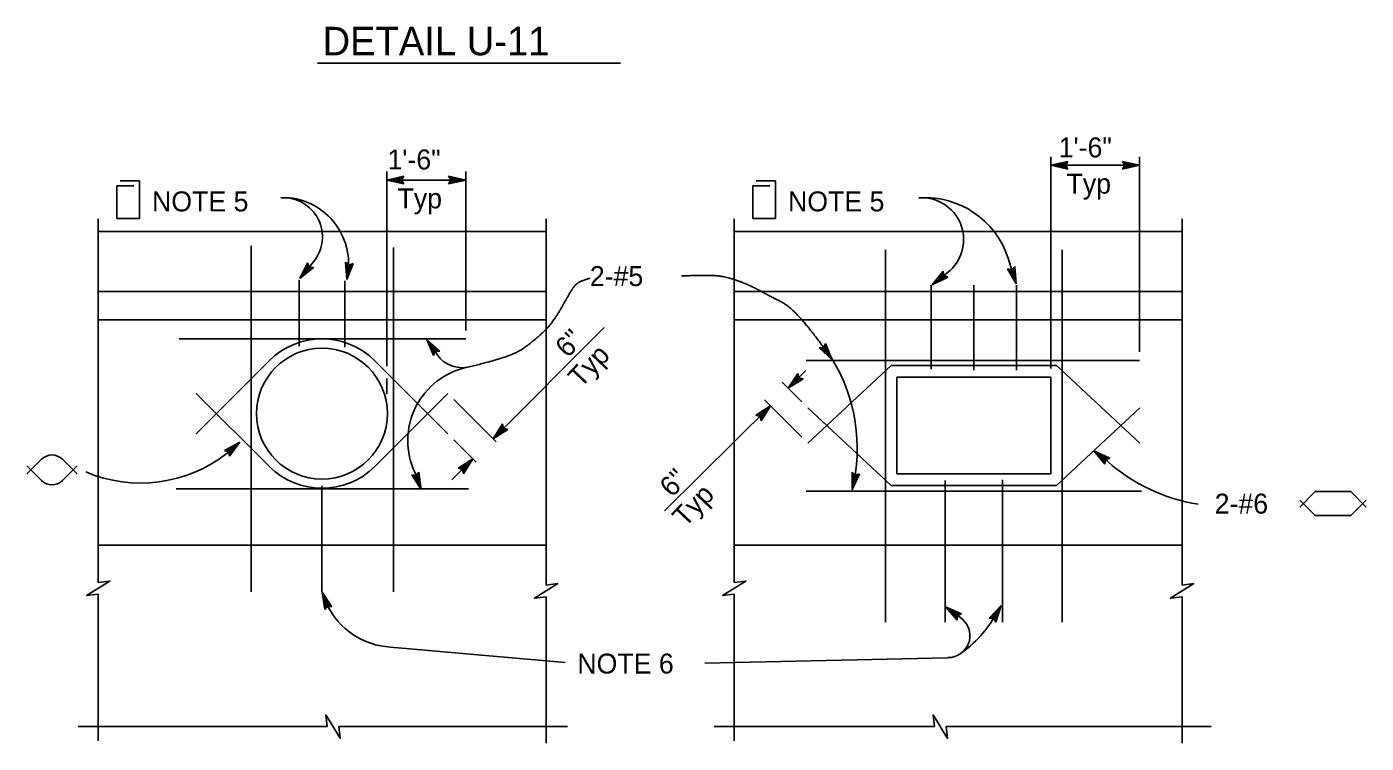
# Model space of a CAD drawing. Extents: x -894 to 866, y -476 to 714.
# Drawn here: x -654.2 to -184.6, y 173.5 to 424.7 of the extents above; entities that cross this region are included whole.
import ezdxf

# ---------------------------------------------------------------- set-up
doc = ezdxf.new("R2010")
doc.units = 0
for name, color, linetype in [('56 Stage 3 Anno', 7, 'Continuous'), ('57 Undefined', 7, 'Continuous'), ('60 Nongeo Data', 7, 'Continuous')]:
    doc.layers.add(name, color=color, linetype=linetype)

msp = doc.modelspace()

# ---------------------------------------------------------------- linework, layer by layer
at = {"layer": '56 Stage 3 Anno'}
for p, q in [((-295.15, 304.93), (-295.15, 379.17)), ((-295.15, 376.17), (-289.15, 377.5)), ((-295.15, 376.17), (-267.49, 376.17)), ((-289.15, 374.83), (-295.15, 376.17)), ((-295.15, 376.17), (-295.15, 376.17)), ((-289.37, 375.19), (-293.77, 376.17)), ((-293.76, 376.17), (-289.39, 377.14)), ((-292.39, 376.17), (-289.56, 376.8)), ((-289.6, 375.55), (-292.39, 376.17)), ((-291.01, 376.17), (-289.8, 376.44)), ((-289.78, 375.89), (-291.01, 376.17)), ((-289.15, 377.5), (-289.95, 376.17)), ((-289.95, 376.17), (-289.15, 374.83)), ((-289.15, 377.5), (-289.15, 377.5)), ((-269.21, 376.17), (-270.01, 377.51)), ((-270.01, 377.51), (-270.01, 377.51)), ((-270.01, 377.51), (-264.01, 376.17)), ((-264.01, 376.17), (-270.01, 374.84)), ((-270.01, 374.84), (-269.21, 376.17)), ((-269.79, 377.16), (-265.39, 376.17)), ((-265.4, 376.17), (-269.77, 375.2)), ((-266.77, 376.17), (-269.6, 375.55)), ((-269.56, 376.8), (-266.77, 376.17)), ((-269.38, 376.45), (-268.15, 376.17)), ((-268.15, 376.17), (-269.36, 375.91)), ((-264.01, 310.78), (-264.01, 379.17)), ((-264.01, 376.17), (-264.01, 376.17)), ((-527.99, 305.74), (-527.99, 374)), ((-527.99, 371), (-521.99, 372.33)), ((-526.6, 371.01), (-522.22, 371.97)), ((-525.23, 371), (-522.4, 371.63)), ((-523.84, 371), (-522.64, 371.27)), ((-521.99, 372.33), (-522.79, 371)), ((-521.99, 372.33), (-521.99, 372.33)), ((-505.53, 371), (-506.33, 372.34)), ((-506.33, 372.34), (-506.33, 372.34)), ((-506.33, 372.34), (-500.33, 371)), ((-506.11, 371.99), (-501.71, 371)), ((-505.88, 371.63), (-503.09, 371.01)), ((-505.7, 371.28), (-504.47, 371.01)), ((-500.33, 318.27), (-500.33, 374)), ((-289.15, 374.83), (-289.15, 374.83)), ((-270.01, 374.84), (-270.01, 374.84)), ((-527.99, 371), (-500.33, 371)), ((-521.99, 369.66), (-527.99, 371)), ((-527.99, 371), (-527.99, 371)), ((-522.2, 370.02), (-526.61, 371)), ((-522.44, 370.38), (-525.23, 371)), ((-522.61, 370.73), (-523.84, 371)), ((-522.79, 371), (-521.99, 369.66)), ((-521.99, 369.66), (-521.99, 369.66)), ((-500.33, 371), (-506.33, 369.67)), ((-506.33, 369.67), (-505.53, 371)), ((-506.33, 369.67), (-506.33, 369.67)), ((-501.72, 371), (-506.1, 370.03)), ((-503.09, 371.01), (-505.92, 370.38)), ((-504.47, 371.01), (-505.68, 370.74)), ((-500.33, 371), (-500.33, 371)), ((-564.01, 364.81), (-565.16, 364.81)), ((-341.01, 364.81), (-341.44, 364.81)), ((-310.25, 343.9), (-307.3, 334.55)), ((-558.49, 336.48), (-555.75, 341.98)), ((-554.29, 341.67), (-558.49, 336.48)), ((-553.68, 340.3), (-558.49, 336.48)), ((-557.62, 337.57), (-555.62, 341.57)), ((-554.09, 340.36), (-557.62, 337.55)), ((-556.75, 338.63), (-555.46, 341.22)), ((-554.52, 340.4), (-556.75, 338.63)), ((-555.88, 339.7), (-555.33, 340.81)), ((-554.9, 340.49), (-555.88, 339.7)), ((-555.75, 341.98), (-555.75, 341.98)), ((-555.75, 341.98), (-555.22, 340.53)), ((-555.22, 340.53), (-553.68, 340.3)), ((-553.68, 340.3), (-553.68, 340.3)), ((-542.04, 336.07), (-542.42, 342.2)), ((-542.42, 342.2), (-542.42, 342.2)), ((-542.42, 342.2), (-541.23, 341.21)), ((-541.83, 337.45), (-542.1, 341.92)), ((-539.78, 341.79), (-542.04, 336.07)), ((-540.17, 341.63), (-541.82, 337.43)), ((-541.61, 338.8), (-541.79, 341.69)), ((-540.56, 341.46), (-541.61, 338.8)), ((-541.39, 340.16), (-541.47, 341.4)), ((-540.93, 341.34), (-541.39, 340.16)), ((-541.23, 341.21), (-539.78, 341.79)), ((-539.78, 341.79), (-539.78, 341.79)), ((-330.43, 339.3), (-336.73, 334.24)), ((-336.73, 334.24), (-332.89, 339.04)), ((-335.65, 335.11), (-332.85, 338.61)), ((-334.57, 335.97), (-332.77, 338.23)), ((-332.89, 339.04), (-332.89, 339.04)), ((-332.89, 339.04), (-332.68, 337.5)), ((-307.3, 334.55), (-310.37, 339.87)), ((-310.37, 339.87), (-310.37, 339.87)), ((-310.37, 339.87), (-308.86, 339.51)), ((-307.72, 335.88), (-309.96, 339.76)), ((-308.13, 337.19), (-309.58, 339.69)), ((-308.54, 338.5), (-309.16, 339.58)), ((-308.86, 339.51), (-307.83, 340.68)), ((-308.65, 339.76), (-308.54, 338.5)), ((-308.37, 340.03), (-308.13, 337.19)), ((-308.1, 340.36), (-307.71, 335.87)), ((-307.83, 340.68), (-307.83, 340.68)), ((-307.83, 340.68), (-307.3, 334.55)), ((-558.49, 336.48), (-558.49, 336.48)), ((-542.04, 336.07), (-542.04, 336.07)), ((-331.21, 336.95), (-336.73, 334.24)), ((-336.73, 334.24), (-336.73, 334.24)), ((-331.61, 337.1), (-335.65, 335.1)), ((-332.01, 337.23), (-334.57, 335.97)), ((-333.5, 336.83), (-332.72, 337.8)), ((-332.37, 337.39), (-333.5, 336.83)), ((-332.68, 337.5), (-331.21, 336.95)), ((-331.21, 336.95), (-331.21, 336.95)), ((-307.3, 334.55), (-307.3, 334.55)), ((-511.28, 311.33), (-513.99, 315.12)), ((-511.6, 309.46), (-513.99, 315.12)), ((-513.99, 315.12), (-513.99, 315.12)), ((-513.99, 315.12), (-509.42, 311.01)), ((-490.71, 280.28), (-451.73, 319.26)), ((-511.43, 309.84), (-513.19, 314)), ((-513.18, 313.99), (-509.85, 310.99)), ((-511.28, 310.24), (-512.39, 312.87)), ((-512.39, 312.87), (-510.24, 310.94)), ((-510.97, 310.89), (-511.6, 309.46)), ((-511.1, 310.59), (-511.59, 311.75)), ((-511.59, 311.75), (-510.67, 310.92)), ((-509.42, 311.01), (-510.97, 310.89)), ((-509.42, 311.01), (-509.42, 311.01)), ((-376.39, 312.13), (-374.84, 312.24)), ((-371.84, 308), (-376.39, 312.13)), ((-376.39, 312.13), (-376.39, 312.13)), ((-372.65, 309.13), (-375.96, 312.15)), ((-373.44, 310.26), (-375.58, 312.2)), ((-374.23, 311.38), (-375.15, 312.22)), ((-374.84, 312.24), (-374.21, 313.67)), ((-374.72, 312.55), (-374.23, 311.38)), ((-374.53, 312.89), (-373.44, 310.26)), ((-374.38, 313.29), (-372.64, 309.12)), ((-374.21, 313.67), (-374.21, 313.67)), ((-374.21, 313.67), (-371.84, 308)), ((-511.6, 309.46), (-511.6, 309.46)), ((-371.84, 308), (-371.84, 308)), ((-527.99, 296.03), (-527.99, 301.43)), ((-387.22, 297.99), (-381.03, 304.19)), ((-387.22, 297.99), (-383.92, 303.18)), ((-382.03, 301.29), (-387.22, 297.99)), ((-386.24, 298.98), (-383.83, 302.76)), ((-382.43, 301.39), (-386.24, 298.97)), ((-385.26, 299.95), (-383.71, 302.39)), ((-382.85, 301.48), (-385.26, 299.95)), ((-384.28, 300.92), (-383.62, 301.97)), ((-383.22, 301.6), (-384.28, 300.92)), ((-383.92, 303.18), (-383.92, 303.18)), ((-383.92, 303.18), (-383.54, 301.67)), ((-383.54, 301.67), (-382.03, 301.29)), ((-382.03, 301.29), (-382.03, 301.29)), ((-382.46, 293.24), (-389.34, 300.12)), ((-387.22, 297.99), (-387.22, 297.99)), ((-504.48, 294.05), (-489.58, 279.15)), ((-430.57, 254.97), (-393.41, 291.8)), ((-398.6, 288.51), (-393.41, 291.8)), ((-393.41, 291.8), (-396.71, 286.62)), ((-382.46, 280.86), (-395.53, 293.92)), ((-393.41, 291.8), (-393.41, 291.8)), ((-397.09, 288.13), (-398.6, 288.51)), ((-398.6, 288.51), (-398.6, 288.51)), ((-398.2, 288.41), (-394.39, 290.83)), ((-397.78, 288.32), (-395.37, 289.85)), ((-397.41, 288.2), (-396.34, 288.87)), ((-396.71, 286.62), (-397.09, 288.13)), ((-396.34, 288.87), (-397.01, 287.83)), ((-395.37, 289.85), (-396.92, 287.41)), ((-394.39, 290.82), (-396.8, 287.04)), ((-396.71, 286.62), (-396.71, 286.62)), ((-490.71, 280.28), (-487.41, 285.47)), ((-485.52, 283.58), (-490.71, 280.28)), ((-485.93, 283.68), (-489.74, 281.26)), ((-489.73, 281.27), (-487.32, 285.05)), ((-488.76, 282.24), (-487.2, 284.68)), ((-486.35, 283.77), (-488.76, 282.24)), ((-487.78, 283.21), (-487.11, 284.26)), ((-486.72, 283.89), (-487.78, 283.21)), ((-487.41, 285.47), (-487.41, 285.47)), ((-487.41, 285.47), (-487.04, 283.96)), ((-487.04, 283.96), (-485.52, 283.58)), ((-485.52, 283.58), (-485.52, 283.58)), ((-584.88, 276.13), (-579.49, 279.1)), ((-584.48, 276.01), (-580.53, 278.19)), ((-584.06, 275.9), (-581.56, 277.27)), ((-583.93, 275.19), (-579.49, 279.1)), ((-581.56, 277.27), (-583.27, 274.94)), ((-580.53, 278.18), (-583.17, 274.56)), ((-579.49, 279.1), (-583.11, 274.13)), ((-579.49, 279.1), (-579.49, 279.1)), ((-504.48, 279.91), (-496.65, 272.08)), ((-490.71, 280.28), (-490.71, 280.28)), ((-583.39, 275.66), (-584.88, 276.13)), ((-584.88, 276.13), (-584.88, 276.13)), ((-583.7, 275.75), (-582.6, 276.36)), ((-583.11, 274.13), (-583.39, 275.66)), ((-582.6, 276.36), (-583.33, 275.36)), ((-583.11, 274.13), (-583.11, 274.13)), ((-505.18, 265.82), (-497.78, 273.21)), ((-502.97, 269.92), (-497.78, 273.21)), ((-497.78, 273.21), (-501.09, 268.03)), ((-497.78, 273.21), (-497.78, 273.21)), ((-276.16, 271.36), (-280.08, 276.1)), ((-280.08, 276.1), (-280.08, 276.1)), ((-280.08, 276.1), (-274.52, 273.48)), ((-275.3, 272.37), (-279.19, 275.38)), ((-276.11, 271.78), (-278.99, 275.25)), ((-278.98, 275.25), (-274.93, 273.34)), ((-276.07, 272.21), (-277.9, 274.4)), ((-277.9, 274.4), (-275.28, 273.17)), ((-276, 272.59), (-276.8, 273.56)), ((-276.8, 273.56), (-275.68, 273.03)), ((-275.97, 272.91), (-276.16, 271.36)), ((-274.52, 273.48), (-275.97, 272.91)), ((-274.52, 273.48), (-274.52, 273.48)), ((-518.07, 268.33), (-515.89, 262.52)), ((-517.72, 267.39), (-516.75, 268.61)), ((-517.26, 267.94), (-516.86, 265.11)), ((-517, 268.28), (-516.38, 263.81)), ((-516.75, 268.61), (-516.75, 268.61)), ((-516.75, 268.61), (-515.89, 262.52)), ((-501.46, 269.54), (-502.97, 269.92)), ((-502.97, 269.92), (-502.97, 269.92)), ((-502.57, 269.82), (-498.76, 272.24)), ((-502.15, 269.73), (-499.74, 271.26)), ((-501.78, 269.61), (-500.72, 270.29)), ((-501.09, 268.03), (-501.46, 269.54)), ((-500.72, 270.29), (-501.38, 269.24)), ((-499.74, 271.26), (-501.29, 268.82)), ((-498.76, 272.23), (-501.17, 268.45)), ((-501.09, 268.03), (-501.09, 268.03)), ((-364.8, 262.39), (-364.82, 268.54)), ((-364.82, 268.54), (-364.82, 268.54)), ((-364.82, 268.54), (-363.69, 267.47)), ((-362.21, 267.97), (-364.8, 262.39)), ((-364.5, 263.75), (-364.52, 268.23)), ((-362.61, 267.83), (-364.5, 263.74)), ((-364.21, 265.09), (-364.22, 267.98)), ((-363.69, 267.47), (-362.21, 267.97)), ((-362.21, 267.97), (-362.21, 267.97)), ((-276.16, 271.36), (-276.16, 271.36)), ((-515.89, 262.52), (-519.25, 267.67)), ((-519.25, 267.67), (-519.25, 267.67)), ((-519.25, 267.67), (-517.72, 267.39)), ((-516.38, 263.82), (-518.83, 267.58)), ((-516.86, 265.11), (-518.44, 267.53)), ((-517.35, 266.4), (-518.02, 267.44)), ((-517.52, 267.65), (-517.35, 266.4)), ((-363.01, 267.68), (-364.21, 265.09)), ((-363.91, 266.44), (-363.92, 267.68)), ((-363.38, 267.58), (-363.91, 266.44)), ((-515.89, 262.52), (-515.89, 262.52)), ((-364.8, 262.39), (-364.8, 262.39)), ((-548.97, 222.13), (-550.6, 226.46)), ((-549.74, 220.37), (-550.6, 226.46)), ((-550.6, 226.46), (-550.6, 226.46)), ((-550.6, 226.46), (-547.24, 221.31)), ((-549.49, 220.7), (-550.11, 225.17)), ((-550.1, 225.16), (-547.66, 221.41)), ((-548.77, 221.59), (-549.74, 220.37)), ((-549.23, 221.05), (-549.63, 223.88)), ((-549.63, 223.88), (-548.05, 221.45)), ((-548.97, 221.33), (-549.14, 222.58)), ((-549.14, 222.58), (-548.47, 221.54)), ((-547.24, 221.31), (-548.77, 221.59)), ((-547.24, 221.31), (-547.24, 221.31)), ((-332.07, 221.31), (-327.19, 217.79)), ((-327.99, 216.71), (-332.07, 221.31)), ((-332.07, 221.31), (-332.07, 221.31)), ((-332.07, 221.31), (-326.42, 218.88)), ((-316.78, 217.4), (-312.55, 221.85)), ((-316.78, 217.4), (-312.55, 221.85)), ((-312.55, 221.85), (-314.99, 217.79)), ((-312.55, 221.85), (-314.49, 216.02)), ((-312.55, 221.85), (-314.49, 216.02)), ((-312.55, 221.85), (-312.55, 221.85)), ((-312.55, 221.85), (-312.55, 221.85)), ((-549.74, 220.37), (-549.74, 220.37)), ((-327.96, 217.13), (-330.95, 220.5)), ((-330.94, 220.5), (-326.83, 218.72)), ((-327.93, 217.56), (-329.83, 219.69)), ((-329.83, 219.69), (-327.17, 218.55)), ((-327.87, 217.94), (-328.71, 218.88)), ((-328.71, 218.88), (-327.57, 218.39)), ((-327.85, 218.27), (-327.99, 216.71)), ((-327.99, 216.71), (-327.99, 216.71)), ((-326.42, 218.88), (-327.85, 218.27)), ((-326.43, 218.88), (-326.43, 218.88)), ((-315.22, 217.4), (-316.78, 217.4)), ((-316.78, 217.4), (-316.78, 217.4)), ((-315.22, 217.4), (-316.78, 217.4)), ((-316.78, 217.4), (-316.78, 217.4)), ((-316.37, 217.4), (-313.26, 220.67)), ((-316.37, 217.4), (-313.26, 220.67)), ((-315.94, 217.42), (-313.97, 219.49)), ((-315.94, 217.42), (-313.97, 219.49)), ((-315.55, 217.39), (-314.68, 218.3)), ((-315.55, 217.39), (-314.68, 218.3)), ((-314.49, 216.02), (-315.22, 217.4)), ((-314.49, 216.02), (-315.22, 217.4)), ((-314.68, 218.3), (-315.07, 217.13)), ((-314.68, 218.3), (-315.07, 217.13)), ((-313.97, 219.49), (-314.89, 216.74)), ((-313.97, 219.49), (-314.89, 216.74)), ((-313.26, 220.66), (-314.68, 216.41)), ((-313.26, 220.66), (-314.68, 216.41)), ((-314.49, 216.02), (-314.49, 216.02)), ((-314.49, 216.02), (-314.49, 216.02)), ((-526.7, 207.21), (-465.46, 201.79)), ((-331.25, 203.51), (-416.43, 201.57))]:
    msp.add_line(p, q, dxfattribs=at)
for centre, radius, start, end in [((-564.28, 351.09), 13.73, 316.691, 88.8838), ((-564.63, 341.63), 23.27, 346.1732, 87.3885), ((-339.34, 334.19), 30.67, 18.4547, 93.1329), ((-340.47, 350.09), 14.73, 312.9396, 92.1133), ((-501.51, 316.05), 10.85, 205.7883, 279.7122), ((-494.33, 279.61), 26.29, 101.74, 205.4184), ((-423.37, 276.91), 60.34, 346.0786, 31.4566), ((-614.33, 314.31), 49.55, 247.1715, 307.8491), ((-233.53, 319.43), 62.92, 228.4087, 260.8408), ((-525.1, 233.68), 26.51, 205.8294, 266.5417), ((-331.25, 211.23), 7.71, 269.9456, 58.2458), ((-348.22, 236.67), 38.22, 301.9376, 330.4005)]:
    msp.add_arc(centre, radius, start, end, dxfattribs=at)
for points in [[(-499.68, 305.35), (-491.95, 307.18), (-482.37, 310.3), (-476.95, 314.26), (-471.74, 318.85), (-468.2, 323.64), (-465.49, 328.44), (-462.78, 333.23), (-460.49, 335.53), (-456.74, 336.57)], [(-371.89, 308.4), (-377.97, 316.76), (-386.52, 326.77), (-393.81, 330.31), (-400.48, 334.07), (-409.65, 337.4), (-416.94, 337.61), (-424.65, 337.4)]]:
    msp.add_open_spline(points, degree=2, dxfattribs=at)
at = {"layer": '57 Undefined'}
for p, q in [((-552.23, 412.03), (-446.01, 412.03)), ((-622.68, 357.47), (-622.68, 368.97)), ((-622.68, 368.97), (-616.68, 368.97)), ((-614.68, 370.7), (-621.47, 370.7)), ((-614.68, 357.47), (-614.68, 370.7)), ((-399.68, 357.47), (-399.68, 368.97)), ((-399.68, 368.97), (-393.68, 368.97)), ((-391.68, 370.7), (-398.47, 370.7)), ((-391.68, 357.47), (-391.68, 370.7)), ((-622.68, 357.47), (-614.68, 357.47)), ((-399.68, 357.47), (-391.68, 357.47)), ((-654.22, 267.96), (-649.1, 273.08)), ((-641.69, 273.08), (-636.57, 267.96)), ((-654.22, 270.79), (-649.08, 265.66)), ((-641.69, 265.67), (-636.57, 270.79)), ((-207.85, 256.29), (-202.41, 261.73)), ((-207.85, 258.77), (-202.41, 253.33)), ((-202.41, 261.73), (-190.01, 261.73)), ((-190.01, 261.73), (-184.57, 256.29)), ((-190.01, 253.33), (-184.57, 258.77)), ((-202.41, 253.33), (-190.01, 253.33))]:
    msp.add_line(p, q, dxfattribs=at)
for start, end in [(45.0225, 134.9666), (225.2227, 314.9527)]:
    msp.add_arc((-645.39, 269.37), 5.24, start, end, dxfattribs=at)
at = {"layer": '60 Nongeo Data'}
for p, q in [((-629.15, 298.86), (-629.15, 357.35)), ((-472.15, 357.35), (-472.15, 295.71)), ((-406.15, 308.68), (-406.15, 357.35)), ((-249.15, 357.35), (-249.15, 295.71)), ((-629.15, 352.93), (-472.15, 352.93)), ((-406.15, 352.93), (-249.15, 352.93)), ((-575.6, 303.95), (-575.6, 347.88)), ((-525.6, 303.85), (-525.6, 347.29)), ((-525.6, 303.85), (-525.6, 347.29)), ((-353.15, 215.93), (-353.15, 346.5)), ((-291.15, 215.93), (-291.15, 346.5)), ((-558.72, 335.9), (-558.72, 312.71)), ((-542.72, 335.69), (-542.72, 312.4)), ((-337.15, 304.65), (-337.15, 334.11)), ((-322.15, 304.39), (-322.15, 334.11)), ((-307.15, 304.39), (-307.15, 334.11)), ((-629.15, 331.93), (-472.15, 331.93)), ((-406.15, 331.93), (-249.15, 331.93)), ((-629.15, 321.93), (-472.15, 321.93)), ((-406.15, 321.93), (-249.15, 321.93)), ((-600.84, 315.27), (-500.33, 315.27)), ((-406.15, 298.86), (-406.15, 310.17)), ((-594.84, 282.03), (-569.23, 307.64)), ((-532.2, 307.63), (-506.6, 282.03)), ((-525.6, 226.62), (-525.6, 305.98)), ((-380.94, 307.78), (-264.01, 307.78)), ((-380.34, 278.74), (-351.15, 305.93)), ((-351.15, 305.93), (-293.15, 305.93)), ((-293.15, 305.93), (-263.96, 278.74)), ((-629.15, 256.12), (-629.15, 301.41)), ((-575.6, 226.62), (-575.6, 304.97)), ((-575.6, 295.63), (-575.6, 303.5)), ((-349.15, 267.93), (-349.15, 301.93)), ((-349.15, 301.93), (-295.15, 301.93)), ((-295.15, 267.93), (-295.15, 301.93)), ((-594.84, 296.17), (-569.17, 270.51)), ((-532.21, 270.56), (-506.6, 296.17)), ((-472.15, 296.63), (-472.15, 228.99)), ((-406.15, 274.03), (-406.15, 298.86)), ((-249.15, 296.63), (-249.15, 228.98)), ((-380.34, 291.12), (-351.15, 263.93)), ((-293.15, 263.93), (-263.96, 291.12)), ((-406.15, 229.87), (-406.15, 274.03)), ((-349.15, 267.93), (-295.15, 267.93)), ((-550.72, 263.78), (-550.72, 226.62)), ((-351.15, 263.93), (-293.15, 263.93)), ((-332.15, 265.63), (-332.15, 215.93)), ((-312.15, 265.88), (-312.15, 215.93)), ((-601.85, 262.76), (-499.35, 262.76)), ((-380.94, 261.93), (-263.36, 261.93)), ((-629.15, 229.87), (-629.15, 256.12)), ((-629.15, 242.93), (-472.15, 242.93)), ((-406.15, 242.93), (-249.15, 242.93)), ((-629.15, 174.39), (-629.15, 225.77)), ((-406.15, 174.39), (-406.15, 225.77)), ((-472.15, 224.89), (-472.15, 173.52)), ((-249.15, 224.89), (-249.15, 173.52)), ((-636.17, 179.32), (-584.67, 179.32)), ((-586.26, 179.32), (-548.89, 179.32)), ((-544.8, 179.32), (-464.63, 179.32)), ((-413.18, 179.32), (-355.24, 179.32)), ((-358.22, 179.32), (-335.94, 179.32)), ((-331.85, 179.32), (-238.95, 179.32))]:
    msp.add_line(p, q, dxfattribs=at)
for points in [[(-629.15, 229.87), (-625.05, 230.38), (-633.25, 225.26), (-629.15, 225.77)], [(-406.15, 229.87), (-402.05, 230.38), (-410.25, 225.26), (-406.15, 225.77)], [(-472.15, 228.99), (-468.05, 229.5), (-476.25, 224.38), (-472.15, 224.89)], [(-249.15, 228.98), (-245.05, 229.5), (-253.25, 224.38), (-249.15, 224.89)], [(-548.89, 179.32), (-549.4, 183.42), (-544.28, 175.23), (-544.8, 179.32)], [(-335.94, 179.32), (-336.45, 183.42), (-331.33, 175.22), (-331.85, 179.32)]]:
    msp.add_lwpolyline(points, dxfattribs=at)
msp.add_circle((-550.72, 289.1), 22.95, dxfattribs=at)
for start, end in [(45.0225, 134.9666), (225.2227, 314.9527)]:
    msp.add_arc((-550.72, 289.1), 26.2, start, end, dxfattribs=at)

# ---------------------------------------------------------------- texts
at = {"layer": '57 Undefined'}
for s, height, p in [('DETAIL U-11', 10, (-550.5, 414.74)), ('1\'-6"', 7, (-292.4, 378.95)), ('1\'-6"', 7, (-527.75, 374.71)), ('Typ', 7, (-289.64, 366.23)), ('NOTE 5', 7, (-610.3, 360.01)), ('Typ', 7, (-524.22, 361.06)), ('NOTE 5', 7, (-387.31, 360.01)), ('2-#5', 7, (-456.79, 333.82)), ('2-#6', 7, (-237.7, 254.04)), ('NOTE 6', 7, (-461.18, 197.95))]:
    msp.add_text(s, height=height, dxfattribs=at).set_placement(p)
for s, p in [('6"', (-464.51, 308.36)), ('Typ', (-460.01, 297.83)), ('6"', (-427.91, 259.45)), ('Typ', (-423.41, 248.92))]:
    msp.add_text(s, height=7, rotation=46.6161, dxfattribs=at).set_placement(p)

doc.saveas('drawing.dxf')
